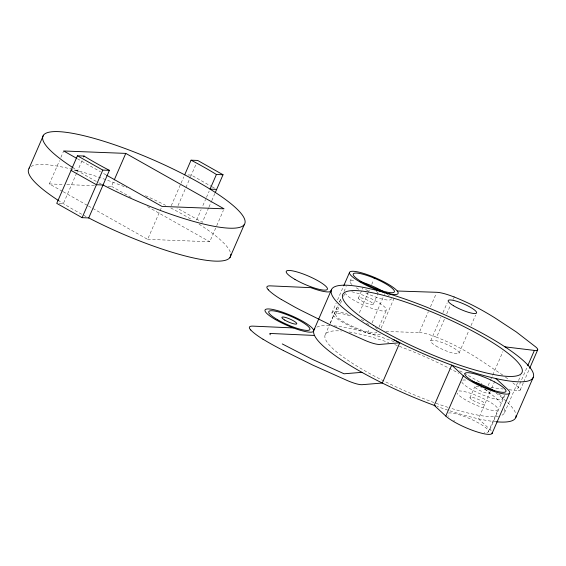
<?xml version="1.0" encoding="UTF-8"?>
<svg xmlns="http://www.w3.org/2000/svg" width="566" height="566" viewBox="0 0 566 566"><rect width="100%" height="100%" fill="white"/><g stroke="black" fill="none" stroke-linecap="round" stroke-linejoin="round"><path stroke-width="0.42" stroke-dasharray="2.83 2.12" d="M62.402 191.287L49.348 183.929L59.48 160.631M60.88 157.419L63.675 150.988M76.636 173.097L63.357 203.619L57.576 203.399M76.983 172.29L82.452 159.704M107.972 186.193L111.467 186.327L113.915 180.71M88.508 206.01L147.62 239.354L161.947 206.42M171.265 205.706L180.214 185.117M181.113 183.059L183.794 176.882M178.028 205.607L190.254 177.491M190.6 176.684L195.992 164.296M196.628 220.004L201.1 209.717M202.89 205.6L205.578 199.423M206.47 197.364L209.158 191.188M208.628 207.864L202.338 222.318L176.981 208.019M208.974 207.057L211.422 201.432M211.769 200.633L214.91 193.402M147.62 239.354L209.738 241.76L216.375 226.499M216.728 225.692L223.365 210.432M331.952 312.849L336.154 303.185M337.548 299.966L343.505 286.283M325.181 334.796L329.73 324.332M330.084 323.526L338.135 305.003M339.536 301.784L341.284 297.758M330.353 322.974L338.008 305.364M339.381 302.216L341.291 297.815M344.029 291.525L346.215 286.495M335.695 314.434L339.105 306.595M340.47 303.454L341.836 300.32M343.541 296.4L344.906 293.259M350.021 281.5L351.613 277.835M358.37 298.197L363.146 287.224M359.417 312.722L368.169 292.594M368.438 291.964L369.258 290.075M371.721 284.415L373.638 280.014M373.341 304.161L378.109 293.188M367.667 332.978L369.584 328.57M372.046 322.91L383.529 296.492M384.349 294.603L384.901 293.351M378.965 327.169L386.472 309.913M381.116 328.103L394.842 296.534M385.892 331.464L419.279 332.56L428.377 311.633M430.478 306.8L436.082 293.917M430.719 340.767L440.872 317.413M442.973 312.588L447.175 302.923M419.279 332.56A24.444 4.917 23.5 0 1 436.584 337.23L444.791 318.361M446.701 313.953L450.26 305.781M452.991 299.492L453.543 298.232M459.132 352.922L468.938 330.374M471.039 325.549L475.589 315.078M469.943 397.799L474.718 386.819M488.182 385.496L489.937 381.47M490.283 380.663L492.385 375.831M492.738 375.032L502.891 351.677M490.333 391.424L478.433 418.798L489.979 429.46A26.482 5.327 23.5 0 1 491.486 431.08M491.734 388.198L495.936 378.541M488.295 431.908L497.847 409.947M502.615 398.966L504.525 394.573M489.979 429.46L505.381 394.035M504.518 412.741L518.173 381.343M518.527 380.536L520.621 375.711M509.103 389.726L516.885 390.674L527.392 366.52M520.182 390.094L523.331 382.842M523.684 382.043L529.288 369.159M74.379 170.557L77.683 170.684M187.997 174.951L191.301 175.078L211.281 186.348M49.348 183.929L63.35 184.466M66.852 184.601L94.847 185.69M490.941 387.526L503.047 388.998M212.052 186.78L215.894 188.952M77.492 158.784L100.522 171.774M103.592 173.507L105.899 174.809M111.467 186.327L131.432 197.591M147.549 206.682L209.738 241.76M63.173 191.725L87.737 205.578M502.771 375.074L477.195 358.002A117.247 23.574 23.5 0 0 466.632 351.712L464.162 350.326A72.292 14.539 23.5 0 0 462.012 349.137L457.54 346.753A46.837 9.417 23.5 0 0 436.577 337.209M505.417 377.041L508.961 379.758M512.817 382.793L518.279 387.257A16.294 3.276 23.5 0 1 516.885 390.674M495.936 421.741A109.995 22.124 23.5 0 1 437.115 406.43M316.819 327.155A109.995 22.124 23.5 0 1 329.263 325.485M334.06 325.825A109.995 22.124 23.5 0 1 394.948 341.97M459.741 370.822A109.995 22.124 23.5 0 1 481.949 383.557M496.177 393.129A109.995 22.124 23.5 0 1 515.789 413.675M504.37 408.624A97.776 19.661 23.5 0 1 501.228 415.536M498.413 416.307A97.776 19.661 23.5 0 1 450.656 408.192M448.039 407.364A97.776 19.661 23.5 0 1 343.958 357.57A97.776 19.661 23.5 0 1 341.638 331.032M349.172 331.973A97.776 19.661 23.5 0 1 388.842 342.557M394.693 344.609A97.776 19.661 23.5 0 1 458.8 373.334M484.439 389.04A97.776 19.661 23.5 0 1 502.65 405.433M86.096 216.559A109.995 22.116 23.5 0 1 58.567 200.59M30.939 166.553A109.995 22.116 23.5 0 1 126.812 187.693M145.462 195.709A109.995 22.116 23.5 0 1 165.605 205.324M170.805 207.984A109.995 22.116 23.5 0 1 191.492 219.488M198.999 224.115A109.995 22.116 23.5 0 1 230.652 253.398M101.335 184.099A109.995 22.116 23.5 0 1 98.512 182.606M96.284 181.41A109.995 22.116 23.5 0 1 72.887 167.649M380.387 334.025A26.482 5.327 23.5 0 1 355.717 328.69A26.482 5.327 23.5 0 1 332.079 313.748A26.482 5.327 23.5 0 1 350.488 315.128M361.285 319.549A26.482 5.327 23.5 0 1 364.235 320.964M375.286 327.381A26.482 5.327 23.5 0 1 379.149 330.586M368.063 290.825A8.15 1.641 23.5 0 1 364.518 288.717M376.298 291.398A8.15 1.641 23.5 0 1 378.024 292.983M376.921 331.874A22.407 4.507 23.5 0 1 357.677 328.605A22.407 4.507 23.5 0 1 335.978 315.566A22.407 4.507 23.5 0 1 350.729 316.132M366.464 323.101A22.407 4.507 23.5 0 1 369.365 324.771M351.833 291.801A22.407 4.507 23.5 0 1 383.472 305.944A22.407 4.507 23.5 0 1 372.853 308.696A22.407 4.507 23.5 0 1 345.451 293.457M391.226 298.487A22.407 4.507 23.5 0 1 364.214 292.212M358.702 289.268A22.407 4.507 23.5 0 1 355.505 287.28M351.967 284.571A22.407 4.507 23.5 0 1 355.115 280.566M387.123 294.108A22.407 4.507 23.5 0 1 389.295 295.862M484.772 389.21A8.15 1.641 23.5 0 1 487.758 393.313A8.15 1.641 23.5 0 1 475.44 387.781A8.15 1.641 23.5 0 1 481.765 387.859M458.885 390.972A22.407 4.507 23.5 0 1 491.84 403.261A22.407 4.507 23.5 0 1 486.902 409.062A22.407 4.507 23.5 0 1 457.059 393.122M448.505 413.053A22.407 4.507 23.5 0 1 477.838 422.59A22.407 4.507 23.5 0 1 484.206 432.502M454.731 421.083A22.407 4.507 23.5 0 1 453.699 420.432M448.477 416.378A22.407 4.507 23.5 0 1 447.911 415.706M499.007 393.936A22.407 4.507 23.5 0 1 490.007 397.58A22.407 4.507 23.5 0 1 461.828 382.149M462.825 380.119A22.407 4.507 23.5 0 1 467.226 380.246M436.046 346.003A15.48 3.113 23.5 0 0 458.984 353.333A15.48 3.113 23.5 0 0 439.612 341.68A15.48 3.113 23.5 0 0 436.046 346.003M361.341 300.751A8.15 1.641 23.5 0 0 373.305 304.494A8.15 1.641 23.5 0 0 362.926 298.346A8.15 1.641 23.5 0 0 361.341 300.751M472.787 400.275A8.15 1.641 23.5 0 0 484.85 404.124A8.15 1.641 23.5 0 0 474.648 397.99A8.15 1.641 23.5 0 0 472.787 400.275"/><path stroke-width="0.85" d="M29.135 168.166L43.455 135.232M77.436 155.791L56.749 203.364L82.112 217.669L88.721 217.924L109.408 170.352A109.995 22.116 23.5 0 1 84.044 156.046L77.436 155.791L102.8 170.097L109.408 170.352M83.648 156.959L84.044 156.046M82.112 217.669L102.8 170.097M114.261 179.903L125.786 153.393L224.058 208.826L161.947 206.42L106.67 175.241M184.693 174.823L191.053 160.185L197.661 160.44L223.025 174.745L215.264 192.596M223.025 174.745L216.417 174.491L210.05 189.129L216.658 189.384M229.959 257.516L244.279 224.582M313.974 329.921L331.478 289.665M343.852 285.476L349.455 272.593M374.183 278.755L374.734 277.496M393.186 339.451L399.794 342.777L382.291 383.033L362.141 384.689A16.294 3.276 23.5 0 1 347.524 380.649L312.673 365.049L283.304 350.503M445.782 416.045L463.285 375.789L451.739 365.12L434.235 405.376L445.782 416.045A26.482 5.327 23.5 0 0 473.848 430.832A26.482 5.327 23.5 0 0 492.215 432.488M492.01 433.57L509.513 393.313M527.738 365.714L534.389 350.418A16.294 3.276 23.5 0 0 535.79 347L516.369 331.994L494.698 317.745A117.247 23.574 23.5 0 0 484.135 311.463L481.666 310.069A72.292 14.539 23.5 0 0 479.515 308.88L475.051 306.496A46.837 9.417 23.5 0 0 454.081 296.952M529.635 368.353L537.686 349.838M515.76 417.531L533.264 377.274M399.794 342.777L379.645 344.432A16.294 3.276 23.5 0 1 365.028 340.392L330.176 324.792L300.808 310.246A131.8 26.503 23.5 0 1 294.943 307.154L281.302 299.442M361.915 372.336L344.064 373.793L311.463 358.95L282.264 343.93M397.247 291.009L436.782 292.304A24.444 4.917 23.5 0 1 454.088 296.973M125.786 153.393L63.675 150.988L76.721 158.353M293.308 327.919L252.903 326.129A24.444 4.917 23.5 0 0 250.809 330.042M314.512 335.447L270.18 333.452M504.992 346.852A109.995 22.116 23.5 0 1 459.408 367.872A109.995 22.116 23.5 0 1 333.763 287.217A109.995 22.116 23.5 0 1 499.891 343.576L504.992 346.852L534.389 350.418M71.075 170.43L96.432 184.735L103.04 184.99A109.995 22.116 23.5 0 0 245.113 222.12A109.995 22.116 23.5 0 0 105.276 141.712A109.995 22.116 23.5 0 0 72.887 167.649M263.034 339.232L266.982 341.595A72.292 14.539 23.5 0 0 269.034 342.777L271.496 344.17A117.247 23.574 23.5 0 0 283.318 350.503M495.936 378.541L507.483 389.203A26.482 5.327 23.5 0 1 495.675 391.997A26.482 5.327 23.5 0 1 463.285 375.789M270.258 334.81L269.904 333.968A14.235 2.858 23.5 0 1 269.89 333.714L269.89 333.699A7.691 1.549 23.5 0 1 269.982 333.508M262.949 339.218A46.837 9.417 23.5 0 1 250.752 330.02M331.181 290.627A26.482 5.327 23.5 0 1 310.812 287.662L270.406 285.872A24.444 4.917 23.5 0 0 268.319 289.785M281.224 299.435A47.042 9.459 23.5 0 1 268.234 289.764M516.107 415.515A109.995 22.116 23.5 0 1 496.361 421.776M435.77 405.942A109.995 22.116 23.5 0 1 314.852 328.584M230.772 254.184A109.995 22.116 23.5 0 1 88.289 217.698M58.786 200.732A109.995 22.116 23.5 0 1 29.623 167.578M191.053 160.185A109.995 22.116 23.5 0 1 216.417 174.491M360.606 281.79A22.407 4.507 23.5 0 1 382.559 291.165M473.494 381.774A22.407 4.507 23.5 0 1 494.252 390.83M275.288 319.479A26.482 5.327 23.5 0 0 313.599 331.138A26.482 5.327 23.5 0 0 279.088 311.074A26.482 5.327 23.5 0 0 275.288 319.479M277.446 319.649A22.407 4.507 23.5 0 0 309.864 329.511A22.407 4.507 23.5 0 0 280.658 312.531A22.407 4.507 23.5 0 0 277.446 319.649M284.733 320.066A8.15 1.641 23.5 0 0 296.754 323.879A8.15 1.641 23.5 0 0 286.481 317.738A8.15 1.641 23.5 0 0 284.733 320.066M294.95 279.392A22.407 4.507 23.5 0 0 327.374 289.254A22.407 4.507 23.5 0 0 298.162 272.274A22.407 4.507 23.5 0 0 294.95 279.392M453.557 305.746A15.48 3.113 23.5 0 0 476.487 313.076A15.48 3.113 23.5 0 0 457.116 301.423A15.48 3.113 23.5 0 0 453.557 305.746M359.643 281.741A26.482 5.327 23.5 0 0 398.075 293.499A26.482 5.327 23.5 0 0 363.719 273.456A26.482 5.327 23.5 0 0 359.643 281.741M373.666 325.4A97.776 19.661 23.5 0 0 520.798 374.098A97.776 19.661 23.5 0 0 402.603 301.041A97.776 19.661 23.5 0 0 373.666 325.4M361.823 281.918A22.407 4.507 23.5 0 0 394.346 291.872A22.407 4.507 23.5 0 0 365.275 274.906A22.407 4.507 23.5 0 0 361.823 281.918M472.631 381.06A22.407 4.507 23.5 0 0 505.799 391.651A22.407 4.507 23.5 0 0 477.725 374.784A22.407 4.507 23.5 0 0 472.631 381.06"/></g></svg>
